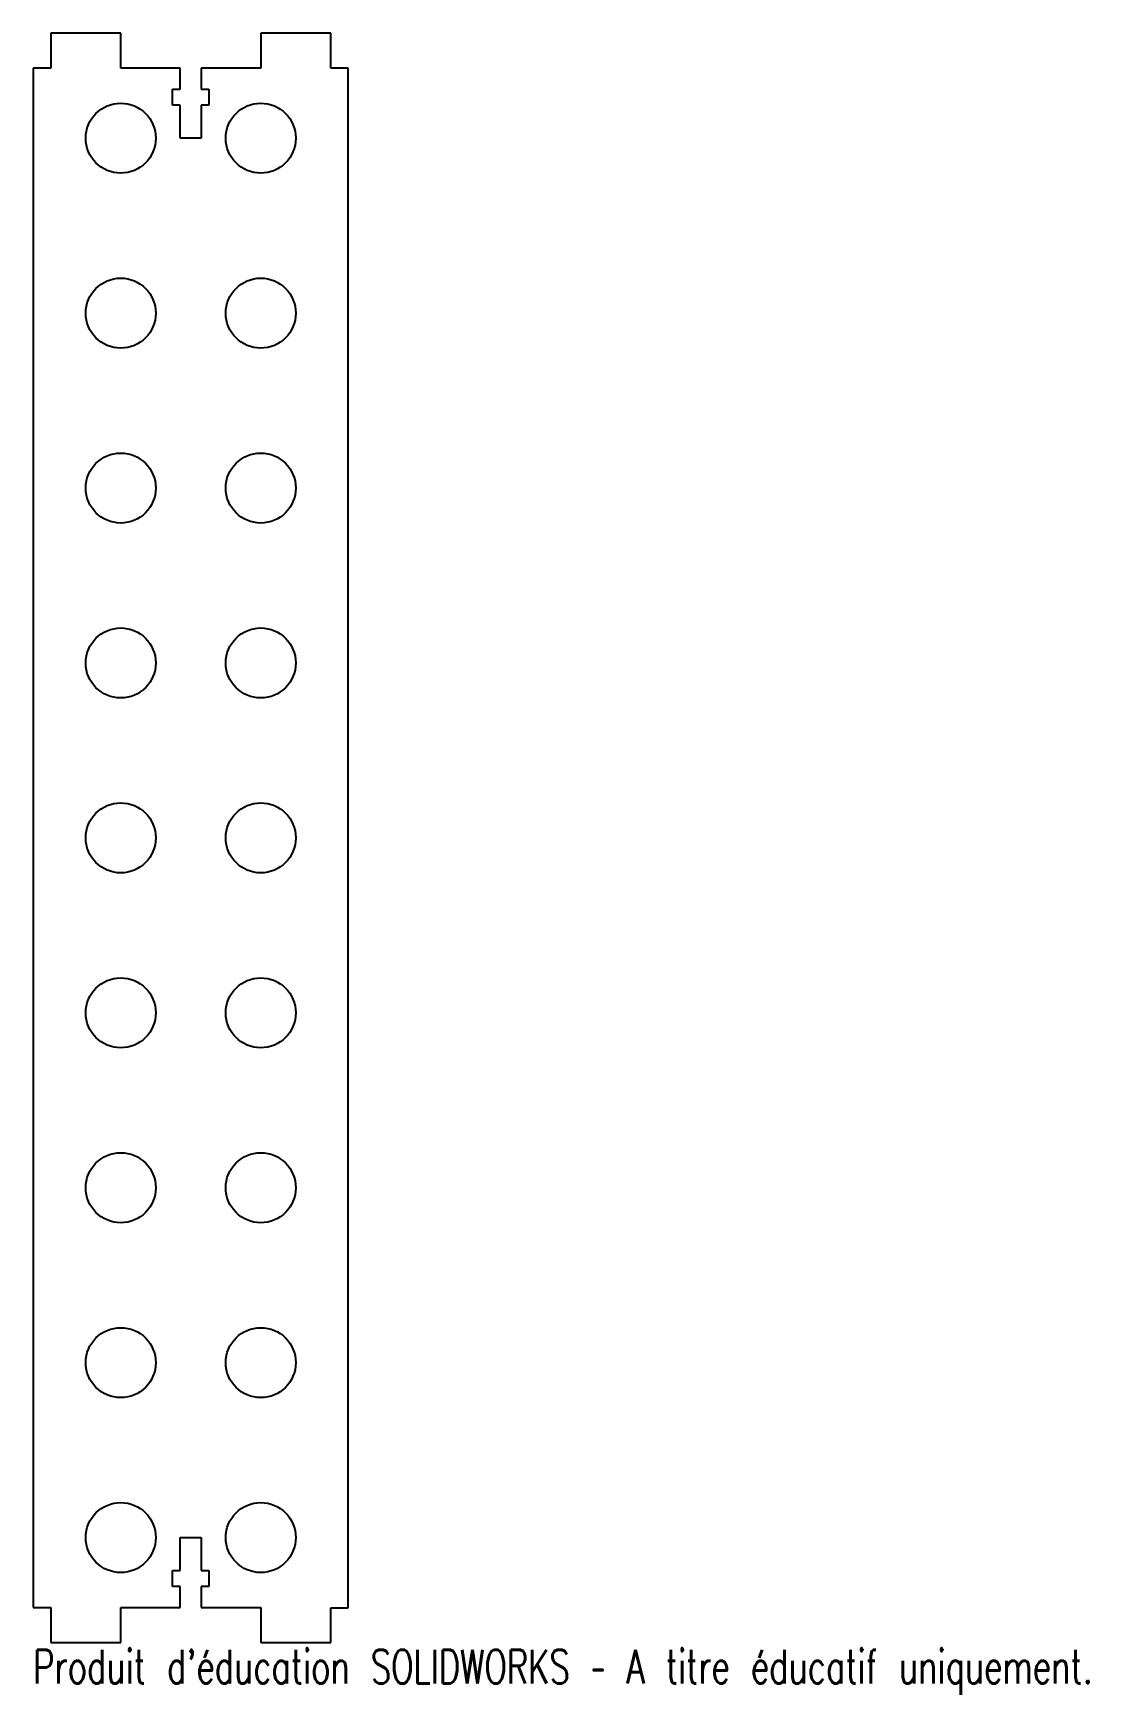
# Model space of a CAD drawing. Header units: millimetres. Extents: x -57 to 94, y -12 to 225.
import ezdxf

# ---------------------------------------------------------------- set-up
doc = ezdxf.new("R2010")
doc.units = ezdxf.units.MM
doc.styles.add('SLDTEXTSTYLE0', font='TXT', dxfattribs={"width": 0.7, "bigfont": 'bigfont'})

msp = doc.modelspace()

# ---------------------------------------------------------------- linework, layer by layer
at = {"color": 7, "linetype": 'Continuous', "lineweight": 25}
for p, q in [((-44.3, 225), (-54.3, 225)), ((-54.3, 225), (-54.3, 220)), ((-44.3, 220), (-44.3, 225)), ((-14.3, 225), (-24.3, 225)), ((-24.3, 225), (-24.3, 220)), ((-14.3, 220), (-14.3, 225)), ((-56.8, 220), (-56.8, 0)), ((-54.3, 220), (-56.8, 220)), ((-35.8, 220), (-44.3, 220)), ((-35.8, 217), (-35.8, 220)), ((-24.3, 220), (-32.8, 220)), ((-32.8, 220), (-32.8, 217)), ((-11.8, 220), (-14.3, 220)), ((-11.8, -0.02), (-11.8, 220)), ((-36.9, 214.7), (-36.9, 217)), ((-36.9, 217), (-35.8, 217)), ((-32.8, 217), (-31.7, 217)), ((-31.7, 217), (-31.7, 214.7)), ((-35.8, 214.7), (-36.9, 214.7)), ((-35.8, 210), (-35.8, 214.7)), ((-31.7, 214.7), (-32.8, 214.7)), ((-32.8, 214.7), (-32.8, 210)), ((-32.8, 210), (-35.8, 210)), ((-35.8, 5.3), (-35.8, 10)), ((-35.8, 10), (-32.8, 10)), ((-32.8, 10), (-32.8, 5.3)), ((-36.9, 3), (-36.9, 5.3)), ((-36.9, 5.3), (-35.8, 5.3)), ((-32.8, 5.3), (-31.7, 5.3)), ((-31.7, 5.3), (-31.7, 3)), ((-35.8, 3), (-36.9, 3)), ((-35.8, 0), (-35.8, 3)), ((-31.7, 3), (-32.8, 3)), ((-32.8, 3), (-32.8, 0)), ((-56.8, 0), (-54.3, 0)), ((-54.3, 0), (-54.3, -5)), ((-44.3, -5), (-44.3, 0)), ((-44.3, 0), (-35.8, 0)), ((-32.8, 0), (-24.3, 0)), ((-24.3, 0), (-24.3, -5)), ((-14.3, -5), (-14.3, -0.02)), ((-14.3, -0.02), (-11.8, -0.02)), ((-54.3, -5), (-44.3, -5)), ((-24.3, -5), (-14.3, -5))]:
    msp.add_line(p, q, dxfattribs=at)
for centre in [(-44.3, 210), (-24.3, 210), (-44.3, 185), (-24.3, 185), (-44.3, 160), (-24.3, 160), (-44.3, 135), (-24.3, 135), (-44.3, 110), (-24.3, 110), (-44.3, 85), (-24.3, 85), (-44.3, 60), (-24.3, 60), (-44.3, 35), (-24.3, 35), (-44.3, 10), (-24.3, 10)]:
    msp.add_circle(centre, 5, dxfattribs=at)

# ---------------------------------------------------------------- texts
at = {"color": 7, "linetype": 'Continuous', "insert": (-56.8, -6.02), "char_height": 4.8336, "attachment_point": 1, "style": 'SLDTEXTSTYLE0'}
msp.add_mtext("Produit d'éducation SOLIDWORKS – A titre éducatif uniquement.", dxfattribs=at)

doc.saveas('drawing.dxf')
